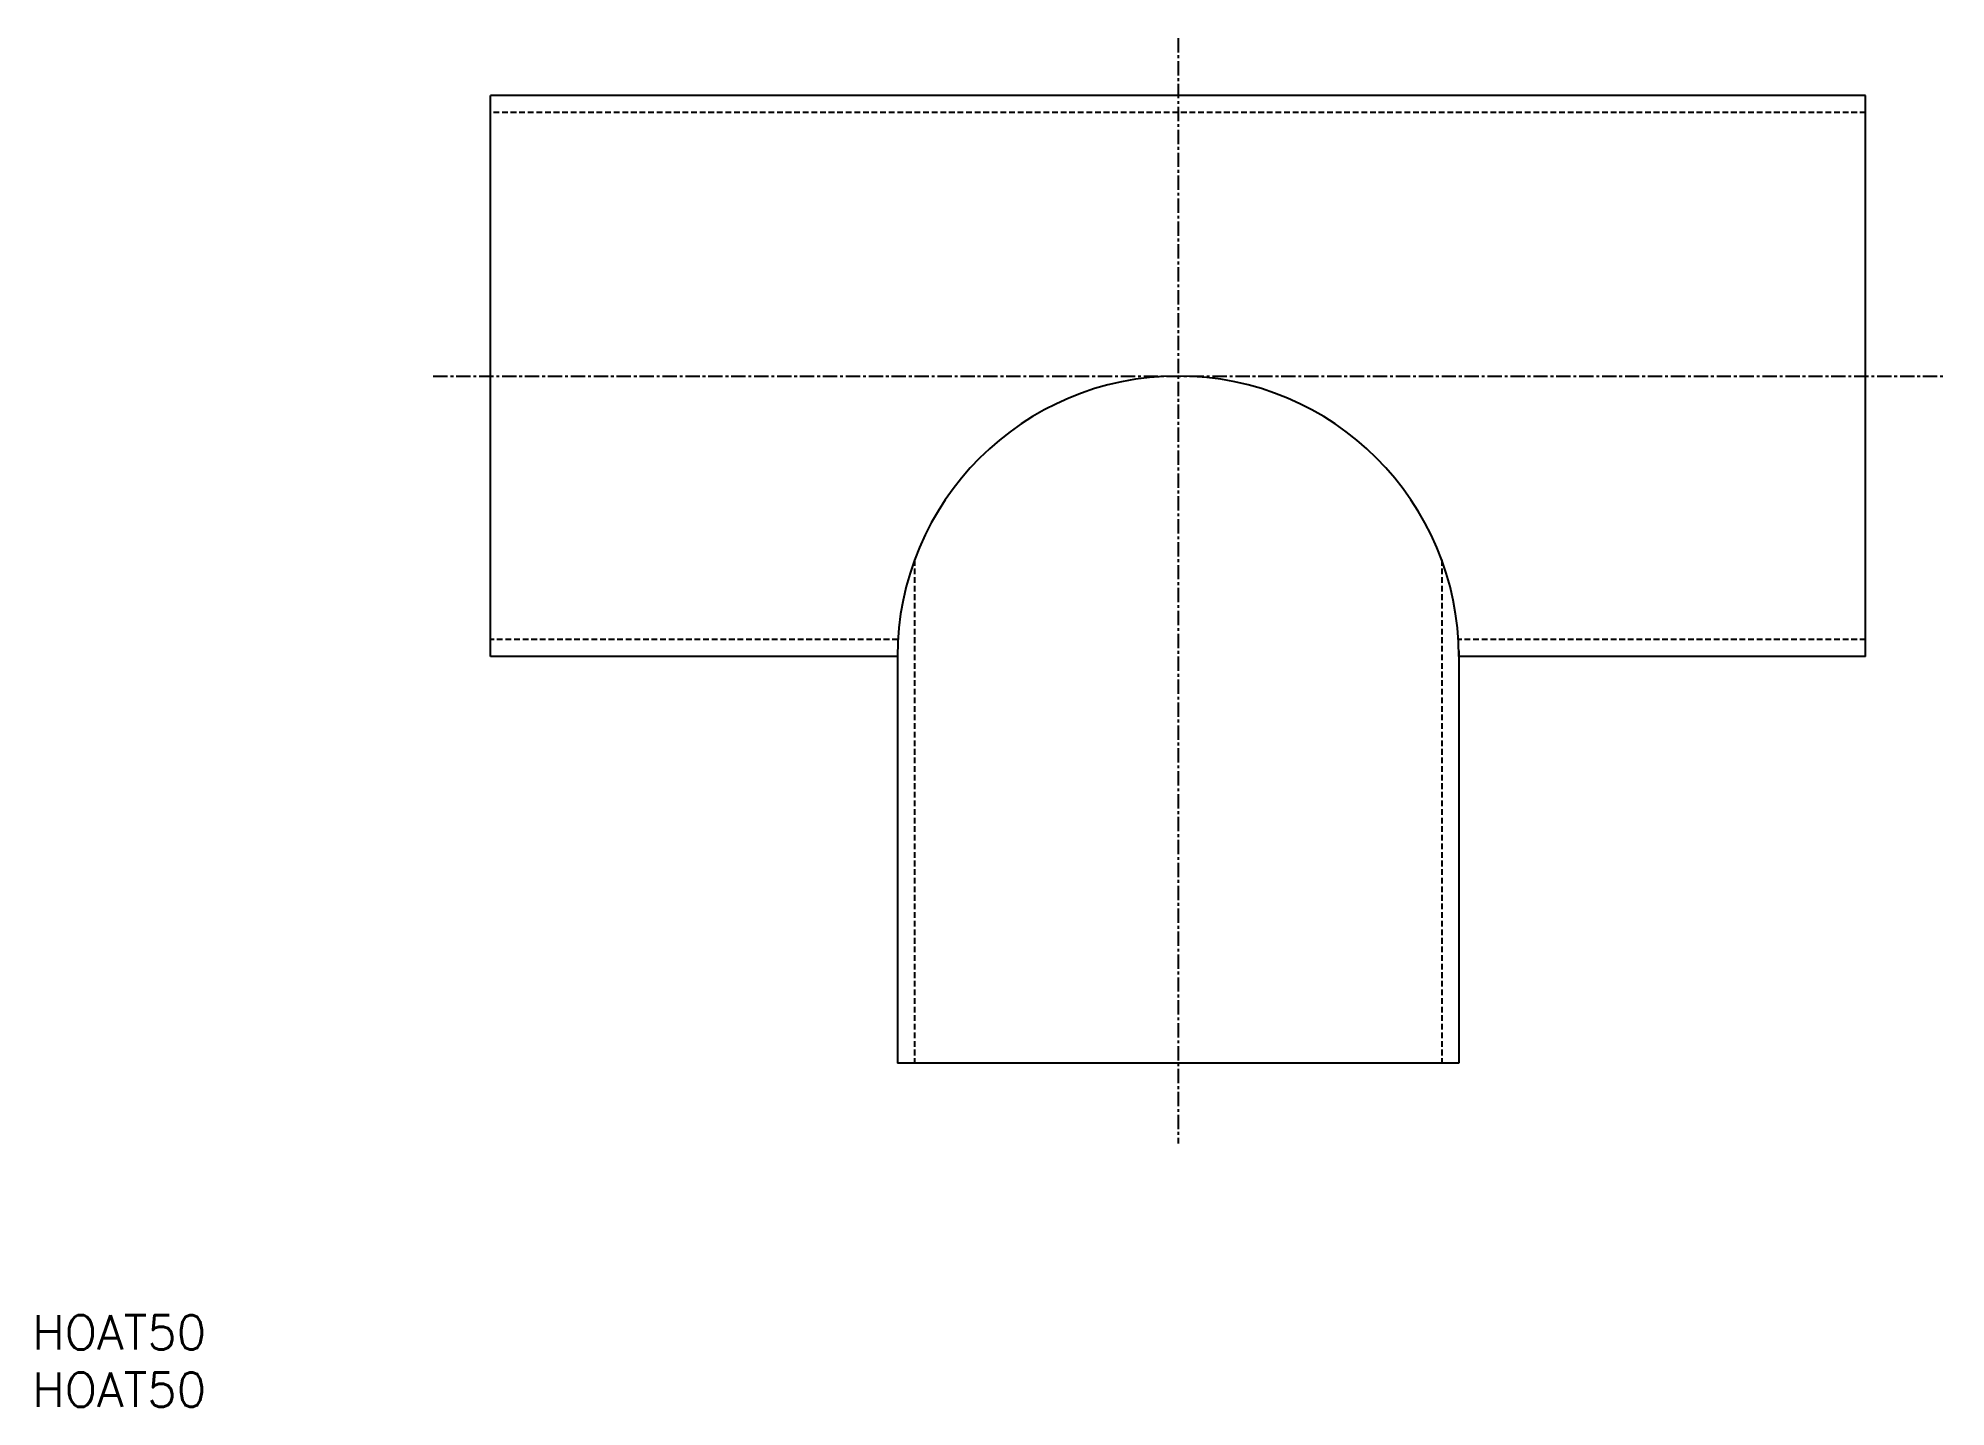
# Model space of a CAD drawing. Extents: x 1 to 167, y 0 to 120.
import ezdxf

# ---------------------------------------------------------------- set-up
doc = ezdxf.new("R2010")
doc.units = 0
doc.linetypes.add('CENTER', pattern=[2, 1.25, -0.25, 0.25, -0.25])
doc.linetypes.add('DASHED', pattern=[0.75, 0.5, -0.25])
doc.layers.get('0').update_dxf_attribs({"linetype": 'CONTINUOUS'})
doc.layers.add('CENTER', color=1, linetype='CENTER')
doc.styles.get("Standard").update_dxf_attribs({"font": 'txt.shx'})

# ---------------------------------------------------------------- blocks, each defined once
blk = doc.blocks.new('*U9')
at = {"color": 7, "linetype": 'CONTINUOUS'}
blk.add_text('HOAT50', height=3, dxfattribs=at).set_placement((0, 0))
blk = doc.blocks.new('*U10')
at = {"color": 7, "linetype": 'CONTINUOUS'}
blk.add_text('HOAT50', height=3, dxfattribs=at).set_placement((0, 5))

msp = doc.modelspace()

# ---------------------------------------------------------------- linework, layer by layer
at = {"color": 7, "linetype": 'CONTINUOUS'}
for p, q in [((40, 65.5), (40, 114.5)), ((160, 114.5), (40, 114.5)), ((160, 65.5), (160, 114.5)), ((75.5, 65.5), (40, 65.5)), ((75.5, 65.5), (75.5, 30)), ((124.5, 66), (124.5, 30)), ((160, 65.5), (124.5, 65.5)), ((124.5, 30), (75.5, 30))]:
    msp.add_line(p, q, dxfattribs=at)
at = {"color": 3, "linetype": 'DASHED'}
for p, q in [((160, 113), (40, 113)), ((77, 73.94), (77, 30)), ((123, 73.94), (123, 30)), ((75.55, 67), (40, 67)), ((160, 67), (124.45, 67))]:
    msp.add_line(p, q, dxfattribs=at)
at = {"color": 7, "linetype": 'CONTINUOUS'}
msp.add_arc((100, 65.5), 24.5, 0, 180, dxfattribs=at)
at = {"layer": 'CENTER', "color": 1, "linetype": 'CENTER'}
for p, q in [((100, 119.5), (100, 23)), ((35, 90), (167, 90))]:
    msp.add_line(p, q, dxfattribs=at)

# ---------------------------------------------------------------- block references
at = {"color": 7, "linetype": 'CONTINUOUS'}
for name in ['*U10', '*U9']:
    msp.add_blockref(name, (0, 0), dxfattribs=at)

doc.saveas('drawing.dxf')
